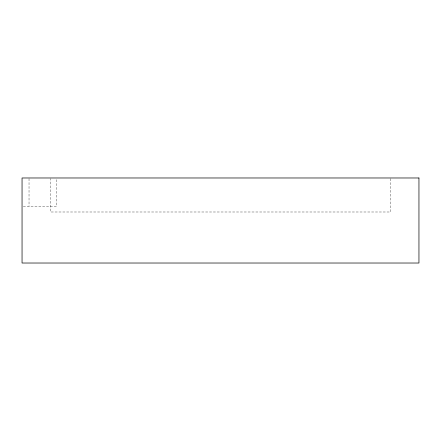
<?xml version="1.0" encoding="UTF-8"?>
<svg xmlns="http://www.w3.org/2000/svg" width="441" height="441" viewBox="0 0 441 441"><rect width="100%" height="100%" fill="white"/><g stroke="black" fill="none" stroke-linecap="round" stroke-linejoin="round"><path stroke-width="0.33" stroke-dasharray="2.21 1.65" d="M23.274 206.327L56.713 206.327L56.713 178.649M390.599 178.655L390.599 211.994L50.401 211.994L50.401 178.649M29.029 178.649L29.029 206.327"/><path stroke-width="0.66" d="M418.95 177.977L22.05 177.977L22.05 263.023L418.95 263.023L418.95 177.977"/></g></svg>
